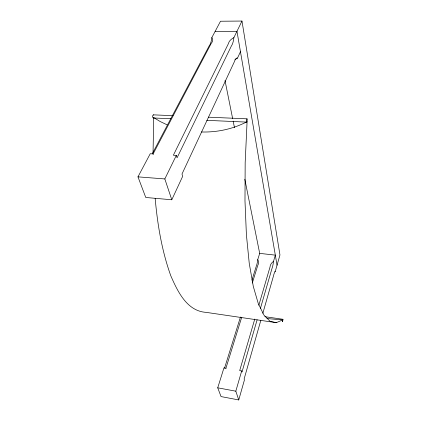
<?xml version="1.0" encoding="UTF-8"?>
<svg xmlns="http://www.w3.org/2000/svg" width="421" height="421" viewBox="0 0 421 421"><rect width="100%" height="100%" fill="white"/><g stroke="black" fill="none" stroke-linecap="round" stroke-linejoin="round"><path stroke-width="0.63" d="M153.049 152.734L153.712 117.601L160.127 121.49L167.095 124.832M208.395 117.185L246.99 118.827L247.201 119.117L245.169 162.68L244.98 200.812L246.401 234.734L249.258 263.467L253.31 286.475L258.294 303.625L263.941 315.082L270.019 321.255L276.313 322.67L282.665 319.918L266.977 318.544M260.857 320.244L244.127 378.968L244.427 379.958L238.749 399.95L221.046 396.582L217.731 387.82L223.967 367.838L225.935 368.18L241.643 317.46M262.836 313.298L273.45 276.044A9.025 1.984 -83.3 0 1 275.271 271.44L279.96 254.947L241.98 21.05L220.52 21.234L211.837 37.606A14.019 4.657 89.1 0 1 209.29 45.668L152.286 153.791M238.749 399.95L235.813 391.183L241.691 370.938L239.691 370.585L254.773 319.076M260.389 308.509L272.04 268.293A9.351 2.142 -83.6 0 0 273.497 261.409L275.323 255.137L259.689 253.379L244.811 179.225M257.115 319.818L242.007 371.969L241.691 370.938M258.82 305.257L270.04 266.94A9.315 7.268 -8.7 0 1 273.497 261.409M252.311 283.017L257.741 265.483A9.151 7.062 -12.5 0 0 257.752 259.594L259.689 253.379M224.514 368.243L240.465 317.013M251.942 280.154L256.221 266.409A9.273 2.363 -83.5 0 0 257.752 259.594M211.837 37.606A13.093 6.71 -13.1 0 1 211.263 43.347L153.128 153.912L150.239 153.728L137.967 176.862L145.761 197.475L171.794 199.775L182.672 176.32L181.983 174.047L234.386 61.692A13.214 3.889 -88.9 0 1 237.512 58.077L240.465 51.709M171.794 199.775L164.827 178.941L176.331 155.402L173.368 155.212L228.535 43.4A13.419 6.994 -11.2 0 1 233.887 37.606L241.98 21.05M247.069 121.716L246.701 122.106L206.816 120.338M153.712 117.601C152.418 118.806 152.191 115.017 153.455 114.849L173.078 115.686M282.923 319.286L282.591 321.597L282.923 319.286L264.83 316.671M246.506 121.979C232.671 129.131 216.957 132.431 201.417 131.978M246.99 118.827L246.385 120.338L246.701 122.106M215.142 31.375L236.965 31.301L277.044 265.204M153.202 117.964L170.858 118.748M137.967 176.862L164.827 178.941M276.313 322.67L206.164 312.366C186.887 311.23 177.53 291.211 170.789 275.766C161.838 250.837 157.501 224.593 155.149 198.291M217.731 387.82L235.813 391.183M153.455 114.849L153.77 115.128M176.331 155.402L177.062 157.817L231.482 45.768A14.188 4.252 89.9 0 0 233.887 37.606M225.014 80.569L232.645 118.611M233.166 121.19L234.46 127.642M225.935 368.18A2.084 0.916 18.3 0 1 225.851 368.654M274.792 271.803A9.13 7.231 -8.5 0 1 275.271 271.44M234.95 59.829A13.046 7.11 -11 0 1 237.512 58.077M153.128 153.912A3.221 2.1 28.7 0 1 153.239 154.528"/></g></svg>
